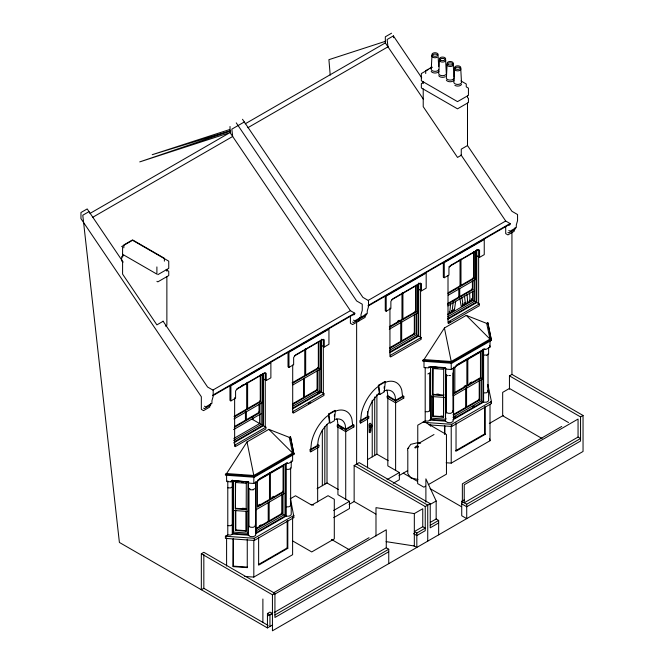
<?xml version="1.0" encoding="UTF-8"?>
<svg xmlns="http://www.w3.org/2000/svg" width="664" height="664" viewBox="0 0 664 664"><rect width="100%" height="100%" fill="white"/><g stroke="black" fill="none" stroke-linecap="round" stroke-linejoin="round"><path stroke-width="1" d="M431.974 55.444L431.285 68.525A3.884 2.241 0 0 0 434.024 71.264A3.884 2.241 0 0 0 438.779 69.678M439.485 59.785L438.796 72.857A3.884 2.241 0 0 0 442.548 75.679A3.884 2.241 0 0 0 446.291 72.857L445.602 59.785M447.121 64.192L446.432 77.265A3.884 2.241 0 0 0 449.179 80.012A3.884 2.241 0 0 0 453.927 78.427M448.972 313.516L449.769 312.985L450.59 303.697M255.217 524.875L255.059 526.353L253.142 527.332L250.577 527.241L248.884 526.137M255.806 533.765L255.615 535.516L253.341 536.678L250.311 536.57L248.294 535.259M452.616 410.908L452.458 412.385L450.541 413.365L447.984 413.274L446.283 412.17M453.205 419.797L453.022 421.549L450.748 422.711L447.71 422.603L445.702 421.283M310.735 449.312L311.466 442.465A29.606 17.09 -60 0 1 326.273 416.826L328.555 415.158M334.324 416.195L334.523 414.336M334.938 410.402L328.431 414.153L328.904 414.427L329.983 423.267L334.332 420.752L335.411 410.667L334.938 410.402L334.822 411.539L337.104 410.568A29.606 17.09 -60 0 1 351.912 419.117L352.642 425.118M360.635 420.503L361.365 413.655A29.606 17.09 -60 0 1 376.164 388.017L378.455 386.348M367.117 415.531L368.802 416.511L368.802 418.303L360.635 423.026L360.004 422.661L360.004 420.86L367.549 416.511L368.047 411.863A19.82 11.446 -60 0 1 377.957 394.698L379.351 393.686L378.331 385.352L384.838 381.592L385.303 381.866L384.224 391.943L379.874 394.457L378.223 393.503M384.116 388.315L384.315 386.456M451.271 312.188L452.068 311.657L453.246 301.572M453.57 310.868L454.359 310.329L455.703 301.099M226.598 475.507L226.598 481.533L231.022 481.848L231.23 480.836M235.488 481.989L235.488 508.284L246.302 509.047L246.195 509.554L235.38 508.782L235.596 482.496M248.386 481.616L248.112 534.429L233.139 533.366L233.628 531.092L233.678 510.226M246.361 530.196L246.145 531.208L235.604 530.461L235.811 529.449M233.272 566.118L247.365 567.114L247.257 567.62L233.164 566.624L233.272 538.687M248.602 510.5L248.386 511.504L233.197 510.433L233.197 480.545L248.668 481.939M432.787 394.814L432.895 368.022L432.787 394.814L443.594 395.586L443.809 394.574M445.785 368.678L445.511 420.461L430.546 419.399L431.027 417.125L431.027 395.702M443.66 396.84L443.552 417.241L433.003 416.494L433.111 396.093M445.743 419.191L445.951 418.187M230.026 126.467L230.026 132.576L350.401 310.677L354.767 313.192L354.493 314.545L353.721 314.836M461.048 154.936L505.702 221.012L510.068 223.536L509.794 224.88L509.022 225.171M226.598 473.548L247.016 441.95L268.854 429.351L289.272 437.36L290.458 436.68L294.003 454.317L254.304 477.233L225.411 475.192L225.411 474.229L226.598 473.548L253.822 475.474L292.608 453.08L289.272 437.36M424.005 359.573L444.423 327.983L466.252 315.375L486.671 323.393L487.857 322.712L491.41 340.341L451.703 363.266L422.819 361.216L422.819 360.262L424.005 359.573L451.221 361.507L490.015 339.113L486.671 323.393M407.804 448.482L410.775 444.341L417.947 442.622L420.644 443.27M462.368 305.78L463.165 305.249L461.812 297.074M464.667 304.461L465.464 303.921L464.451 295.961M466.966 303.133L467.755 302.593L467.024 294.476M469.257 301.805L470.054 301.273L469.606 292.99M471.556 300.477L472.353 299.945L472.062 298.792L471.78 300.277L470.411 301.141M486.612 355.34L488.621 354.028L488.621 347.853M290.633 467.879L290.633 505.686L288.931 506.798L286.375 506.889M488.032 353.912L488.032 391.718L486.339 392.831L483.782 392.914M447.826 314.18L449.196 313.317L449.478 311.823L449.769 312.985M452.416 311.532L453.786 310.661L454.076 309.175L454.359 310.329M391.561 33.2L385.327 36.802L385.327 42.919L423.35 99.168M89.017 211.625L82.784 215.219L119.395 542.438L267.443 627.92L272.613 624.932M244.319 121.96L231.844 129.156L232.666 136.485M421.723 77.821L393.387 35.898L387.145 39.5L387.967 46.829M89.939 213.459L230.026 132.576L139.739 161.9L230.408 130.974M245.19 123.819L385.278 42.944M92.578 217.369L232.616 136.518M247.879 127.704L387.925 46.853M431.824 67.139L425.715 70.666L425.715 73.546M121.653 246.576L132.568 240.268L168.747 261.159L168.747 268.364L157.833 274.664M428.064 69.67L421.349 73.546L421.349 80.751L457.521 101.633L468.435 95.334L468.435 88.129L466.252 86.876L466.252 83.996L460.949 80.933M429.741 68.699L432.264 67.247M123.338 255.69L121.653 256.661L121.653 260.977L122.591 261.516L122.591 274.124L156.895 324.87L163.128 321.276M423.026 82.66L421.349 83.631L421.349 87.955L457.521 108.838L468.435 102.538L468.435 98.214L467.498 97.674L467.498 95.757M165.377 326.09L166.871 325.227L166.871 276.597M212.961 390.025L350.401 310.677M368.263 300.36L505.702 221.012M212.837 395.138L354.767 313.192M368.138 305.473L510.068 223.536M212.837 395.711L354.767 313.773M368.138 306.046L510.068 224.108M241.613 385.726L243.298 384.746M236.392 389.461L265.26 372.794L265.26 426.869M294.459 355.937L323.327 339.271L323.327 394.051M391.694 299.796L420.569 283.13L420.569 337.91M448.881 266.779L478.628 249.606L478.628 304.386M229.96 386.257L229.96 400.375L230.898 400.915L235.579 398.209L235.579 391.013L237.446 388.49L264.33 372.969L266.198 373.334L266.198 380.53L263.55 379.003M266.198 380.53L270.879 377.833L270.879 362.71L230.898 385.792L230.898 400.915M288.027 352.733L288.027 366.852L288.964 367.391L293.646 364.685L293.646 357.489L295.513 354.966L322.397 339.445L324.264 339.81L324.264 347.006L320.753 344.981M324.264 347.006L328.946 344.309L328.946 329.186L288.964 352.269L288.964 367.391M385.269 296.592L385.269 310.711L386.199 311.25L390.88 308.553L390.88 301.348L392.748 298.825L419.631 283.304L421.499 283.669L421.499 290.865L418.693 289.247M421.499 290.865L426.18 288.168L426.18 273.045L386.199 296.127L386.199 311.25M443.328 263.068L443.328 277.187L444.266 277.726L448.947 275.029L448.947 267.824L450.814 265.301L477.698 249.78L479.566 250.145L479.566 257.35L476.055 255.316M479.566 257.35L484.247 254.644L484.247 239.521L444.266 262.604L444.266 277.726M397.445 321.318L399.197 320.314M292.085 382.871L318.338 367.715L318.338 341.429M448.233 292.724L473.639 278.05L473.639 251.764M260.894 401.596L234.641 416.76L234.018 416.394L260.271 401.239L260.271 374.952L260.894 375.309L260.894 401.596L259.649 400.882M292.708 383.236L318.961 368.072L318.961 341.786M416.203 311.939L389.942 327.095L389.32 326.738L415.573 311.574L415.573 285.288L416.203 285.644L416.203 311.939L414.95 311.217M448.009 293.571L474.262 278.415L474.262 252.121M233.969 418.942L262.454 402.5L262.454 374.67M292.924 384.904L320.521 368.976L320.521 341.147M389.278 329.278L417.756 312.835L417.756 285.005M448.233 295.239L475.822 279.312L475.822 250.452M234.458 426.587L259.026 412.402L259.026 404.442M447.826 303.398L472.394 289.213L472.394 281.262M234.267 427.417L259.649 412.759L259.649 403.812M447.636 304.228L473.017 289.579L473.017 280.623M233.612 429.591L261.209 413.664M447.876 305.888L474.577 290.475M292.525 403.861L317.093 389.677L317.093 370.786M389.76 347.728L414.328 333.544L414.328 314.645M233.836 438.464L259.649 423.566L259.649 414.286M292.334 404.691L317.716 390.042L317.716 370.147M389.569 348.558L414.95 333.901L414.95 314.014M448.092 314.769L473.017 300.377L476.138 302.178L476.138 250.635M233.612 440.398L261.209 424.462L261.209 402.442M292.567 406.36L319.276 390.938L320.837 391.843L320.837 340.3M389.809 350.218L416.511 334.805L418.071 335.702L418.071 284.159M447.876 316.695L474.577 301.282L474.577 279.253M317.276 392.814L319.027 391.81M234.284 441.809L262.77 425.367L262.77 373.824M292.351 408.285L320.837 391.843M389.585 352.144L418.071 335.702M447.652 318.62L476.138 302.178M233.645 442.896L263.392 425.724L265.891 427.168L265.891 428.969L235.263 446.648L235.263 444.847L265.891 427.168M292.583 408.875L321.459 392.2L323.949 393.644L323.949 395.445L293.33 413.124L293.33 411.323L323.949 393.644M389.826 352.733L418.693 336.059L421.192 337.503L421.192 339.304L390.565 356.983L390.565 355.182L421.192 337.503M447.885 319.21L476.76 302.535L479.259 303.979L479.259 305.78L448.632 323.459L448.632 321.658L479.259 303.979M308.453 403.671L310.204 402.658M450.632 321.583L448.009 323.102L448.009 275.369M328.904 414.427L335.411 410.667M378.331 385.352L378.795 385.618L385.303 381.866M337.304 424.968L337.926 424.611L345.72 429.11L353.265 424.752L353.887 425.118L353.887 426.919L345.72 431.633L337.304 426.769L337.304 424.968L345.72 429.832L353.887 425.118M387.195 396.159L387.826 395.802L395.619 400.301L403.164 395.943L403.787 396.308L403.787 398.109L395.619 402.824L387.195 397.96L387.195 396.159L395.619 401.023L403.787 396.308M337.304 426.769L337.926 426.412L337.926 494.688L349.463 501.345L349.463 508.549L333.677 517.663M225.411 474.229L254.304 476.279L294.003 453.354M422.819 360.262L451.703 362.312L491.41 339.387M317.218 444.341L318.903 445.312L318.903 447.113L310.735 451.827L310.113 451.47L310.113 449.669L317.658 445.312L318.147 440.672A19.82 11.446 -60 0 1 328.058 423.507L329.452 422.495L328.431 414.153M257.848 480.064L287.595 462.891M456.118 365.59L484.994 348.915M310.113 449.669L310.735 450.026L318.903 445.312M360.004 420.86L360.635 421.225L368.802 416.511M246.776 481.524L249.407 483.151L253.822 483.467L257.906 481.109L259.773 478.586L286.657 463.065L288.525 463.43L292.608 461.073L292.608 454.035M424.005 360.535L424.005 367.565L428.421 367.881L431.044 366.628L444.183 367.557L446.806 369.184L451.221 369.499L455.305 367.134L457.181 364.619L484.056 349.098L485.932 349.455L490.015 347.098L490.015 340.068M258.188 505.246L259.973 504.225M271.941 497.311L273.692 496.298M464.094 386.373L465.846 385.361M469.838 383.053L471.614 382.032M257.657 506.275L283.072 491.609L283.072 465.315M481.093 377.999L480.47 377.633L454.217 392.797L454.84 393.154L481.093 377.999L481.093 351.712L454.84 366.868L454.84 393.154M283.694 491.966L257.441 507.122L257.441 480.836L283.694 465.68L283.694 491.966L282.449 491.244M255.881 509.827L285.254 492.862L285.254 464.011M290.458 498.681L294.003 517.522L254.304 540.446L225.411 538.396L225.411 536.238L227.785 534.869L227.785 480.852M290.16 498.855L295.505 495.767L311.723 505.13L328.066 495.693L334.299 499.295L334.299 538.911L311.723 551.942L292.857 541.052M268.156 625.446L203.831 588.312L201.333 589.748L201.333 553.743L203.831 552.299L274.929 593.35L274.929 617.479L388.755 551.759M375.899 514.085L354.144 501.527L354.144 465.514L359.133 462.634L430.231 503.685L430.231 527.814L438.655 522.95M509.446 389.228L509.446 375.857L511.936 374.413L583.042 415.465L583.042 451.47L272.439 630.8L272.439 594.786L201.333 553.743M317.068 488.721L327.012 482.985L338.275 489.484M367.848 459.405L376.903 454.176L388.166 460.675M259.317 525.846L261.068 524.834M255.565 528.727L281.818 513.571L281.818 494.672M256.188 529.092L282.449 513.928L282.449 494.041M479.848 380.074L479.848 399.96L453.595 415.124L452.972 414.759L479.225 399.603L479.225 379.708M256.412 530.76L284.001 514.832L285.562 515.729L285.562 464.186M452.923 417.307L481.408 400.865L482.969 401.762L482.969 349.189M454.035 417.39L455.786 416.378M472.411 406.775L474.154 405.77M285.562 515.729L256.188 532.694L256.188 482.18M482.969 401.762L453.595 418.718L453.595 367.175M452.972 419.806L483.591 402.127L483.591 349.123M225.411 536.238L254.304 538.28L294.003 515.364M433.982 434.546L417.639 443.975L417.639 483.591L423.881 487.193L425.616 486.189M422.819 422.262L451.703 424.313L491.41 401.388L487.857 384.713L488.696 390.797M429.01 424.869L451.703 426.471L491.41 403.554L491.41 401.388M333.677 510.458L349.463 501.345M387.079 479.632L399.363 472.536L399.363 479.74L393.221 483.284M349.09 504.441L354.144 501.527M399.031 475.607L407.613 470.66M489.302 423.491L503.312 415.407M258.885 564.292L287.18 547.958L287.803 548.315L287.803 521.033M455.404 450.831L484.579 433.99L485.21 434.347L485.21 407.065M287.803 548.315L258.628 565.164L258.628 537.873M485.21 434.347L456.035 451.196L456.035 422.893M244.75 576.452L253.822 577.091L292.608 554.697L292.608 517.248M446.183 462.766L451.221 463.123L490.015 440.73L490.015 404.285M428.222 484.687L446.457 474.154L446.457 434.546L424.005 421.582M273.236 593.027L369.035 537.716M561.736 426.462L462.36 483.84L462.36 502.158M272.439 594.786L274.929 593.35M354.144 465.514L425.242 506.566L430.231 503.685M509.446 375.857L580.543 416.901L583.042 415.465M274.232 594.479L386.265 529.797L386.265 547.8L274.232 612.482M375.99 536.014L375.99 507.661L414.328 513.587L422.752 508.732L422.752 526.735L414.328 531.59L416.826 533.034L425.242 528.17L422.752 526.735M430.264 504.391L436.157 500.988L425.89 478.852L425.89 502.142M267.443 613.519L269.941 612.075L272.439 613.519L269.941 614.955L267.443 613.519L267.443 627.92M578.053 437.07L578.053 419.067L464.227 484.778L464.227 502.789L578.053 437.07L580.543 438.514L466.717 504.225L466.717 518.634L461.729 515.754L461.729 501.345L464.418 499.793M267.443 616.034L269.941 614.598L269.941 626.476M270.837 614.076L272.63 613.046M430.264 522.394L436.157 518.991L438.655 520.435L438.655 534.835M274.929 614.955L388.755 549.236L388.755 563.645M430.231 525.29L438.655 520.435M427.857 373.948L429.774 372.969M232.375 486.936L230.449 487.916L227.893 487.824M253.142 489.526L255.059 488.546M429.774 410.775L427.857 411.755L425.3 411.663M430.33 419.938L428.056 421.101L425.026 420.993M232.375 524.743L230.449 525.73L227.893 525.639M232.931 533.906L230.657 535.068L227.619 534.96M231.022 481.848L233.645 480.595L232.035 480.761M384.713 382.738L387.004 381.758A29.606 17.09 -60 0 1 401.803 390.308L402.542 396.308M383.817 391.104L385.211 390.515A19.82 11.446 -60 0 1 395.121 396.234L395.619 400.301M385.693 41.226L328.912 59.669L330.216 75.123M229.744 129.522L152.214 154.704L230.325 130.791M483.782 355.107L486.339 355.016M483.575 402.259L486.612 402.152L488.621 400.84L488.621 391.835M286.176 469.415L289.205 469.307L291.222 467.995L291.222 460.791M286.176 516.227L289.205 516.119L291.222 514.808L291.222 505.802M448.839 375.492L450.541 375.558M250.311 489.758L253.341 489.866M437.534 367.325L430.546 366.827L430.546 419.399M440.522 367.532L445.511 367.889L445.511 420.461M428.637 366.868L444.98 368.03M434.862 368.163L437.808 368.371M432.787 368.528L443.594 369.292L443.701 368.786L443.594 395.586M436.787 394.076L438.896 394.225M432.895 394.308L443.701 395.08M445.785 397.537L430.596 396.458L430.596 366.569M440.888 416.021L442.805 416.162M433.111 415.988L443.66 416.735M445.785 419.2L430.811 418.137L430.811 395.694M429.666 420.055L445.403 421.175M235.139 480.935L233.139 480.794L233.139 533.366M237.131 481.076L244.12 481.574M246.112 481.715L248.112 481.856L248.112 534.429M232.251 480.91L248.593 482.072M241.389 482.413L243.356 482.554M246.195 483.267L235.38 482.496L235.38 508.782M242.476 508.259L245.423 508.475M248.377 533.167L233.413 532.105L233.413 510.458M248.983 535.217L232.267 534.03L232.267 480.014M386.083 541.625L414.328 545.999L414.328 513.587M418.453 446.432L416.444 445.951L414.693 447.702L415.689 447.943L416.859 446.772L418.312 447.121M417.947 479.541L410.775 477.831L407.804 473.689L407.804 450.997A6.358 3.669 0 0 1 408.742 447.934M310.91 504.424L313.599 505.063M508.823 230.466L510.068 231.188L516.301 227.586L516.301 224.971L517.555 220.647L517.555 214.538L511.936 211.293L467.406 145.416M507.935 232.383L508.823 232.898L515.056 229.296L515.056 227.677M473.017 277.693L474.262 278.415M471.772 288.857L473.017 289.579M413.705 333.179L414.95 333.901M568.509 422.553L509.446 388.457L502.673 392.366L502.673 415.772L542.048 438.506M353.522 320.131L354.767 320.853L367.242 313.649L367.242 311.034L368.487 306.71L368.487 300.601L362.876 297.356L242.501 119.263M352.634 322.048L353.522 322.555L365.988 315.358L365.988 313.74M478.603 399.238L479.848 399.96M403.164 397.744L403.787 398.109M166.1 269.708L168.747 271.244L168.747 275.56L157.833 281.86L156.895 281.32M122.591 254.32L156.895 274.124L156.895 266.92M317.716 367.358L318.961 368.072M316.471 389.32L317.716 390.042M353.265 426.554L353.887 426.919M340.524 427.906L342.259 428.911M461.729 501.345L466.717 504.225M461.729 503.868L466.717 506.748L580.543 441.029L580.543 416.901M403.297 473.15L417.59 481.4M430.098 488.621L461.372 506.673M399.363 472.536L387.826 465.879L387.826 397.603M258.404 412.045L259.649 412.759M252.162 419.241L262.77 425.367M204.454 406.194L205.699 406.916L211.94 403.314L211.94 400.699L213.186 396.375L213.186 390.258L207.575 387.021L163.037 321.135M203.566 408.111L204.454 408.617L210.687 405.015L210.687 403.397M413.498 533.632L416.826 535.558L425.242 530.694L425.242 506.566M413.498 545.517L416.826 547.435L416.826 533.034M386.265 547.8L388.755 549.236M331.419 539.4L349.289 549.717M281.196 513.214L282.449 513.928M445.702 374.471L447.71 375.791M248.884 488.322L250.577 489.434M466.252 315.375L490.015 339.113M268.854 429.351L292.608 453.08M471.797 298.626L472.71 299.813L472.71 291.537M467.199 301.282L468.112 302.469L469.481 301.605L469.763 300.111L470.054 301.273M464.908 302.61L465.813 303.797L467.182 302.925L467.473 301.439L467.755 302.593M462.609 303.929L463.522 305.116L464.883 304.253L465.173 302.767L465.464 303.921M449.213 311.665L450.126 312.852L451.487 311.989L451.777 310.503L452.068 311.657M236.259 122.865L356.634 300.958L362.253 304.203L362.253 310.312L361 314.636L361 317.251M123.139 262.106L87.191 208.928L80.958 212.53L80.958 218.639L201.333 396.74L201.333 409.339L203.566 410.626L209.799 407.024L209.799 404.509M463.165 305.249L462.874 304.095L462.592 305.581L461.223 306.444L459.895 298.576M491.41 340.341L487.857 322.712M489.65 345.396L490.015 347.098M490.986 401.587L491.41 403.554M489.592 438.763L490.015 440.73M294.003 454.317L290.458 436.68M291.081 503.785L291.496 505.752M444.423 327.983L451.221 361.507M247.016 441.95L253.822 475.474M387.826 395.802L387.328 391.735A19.82 11.446 -60 0 0 386.738 390.067M378.795 385.618L379.874 394.457M345.72 429.11L345.222 425.043A19.82 11.446 -60 0 0 335.312 419.324M337.926 424.611L337.428 420.544A19.82 11.446 -60 0 0 336.839 418.876M393.387 35.898L393.594 37.732M487.882 390.241L488.032 391.718M290.475 504.208L290.633 505.686M460.75 68.533L461.447 81.606A3.884 2.241 0 0 1 457.695 84.428A3.884 2.241 0 0 1 453.944 81.606L454.583 69.537A3.162 1.826 0 0 0 459.505 70.5A3.162 1.826 0 0 0 459.505 67.504A3.162 1.826 0 0 0 454.641 68.533M453.238 64.192L453.927 77.265M438.14 56.448L438.672 66.508M514.168 229.619L514.168 231.304L507.935 234.907L505.702 233.612L505.702 226.831M511.936 231.869L511.936 374.413M484.579 406.7L484.579 433.99M482.653 350.036L482.653 378.895L453.28 395.852L453.28 368.03M481.408 378.414L481.408 400.865M480.47 351.347L480.47 377.633M476.76 249.539L476.76 302.535M473.017 291.098L473.017 300.377M467.813 358.66L467.813 384.946M467.498 103.036L467.498 145.549L461.264 149.151L461.264 155.26L457.521 157.426L423.217 106.672L423.217 88.934M466.875 359.199L466.875 385.485M466.568 387.021L466.568 406.907M465.63 388.556L465.63 407.455M460.982 259.076L460.982 285.362M460.044 259.616L460.044 285.902M459.737 288.566L459.737 296.526M458.799 288.11L458.799 297.065M452.972 372.919L452.972 411.647M451.703 362.312L451.703 363.266M451.703 424.313L451.703 426.471M451.221 362.461L451.221 369.499M451.221 425.674L451.221 463.123M446.391 374.363L446.391 413.091M444.764 425.715L444.764 433.841M444.656 426.222L444.656 434.347M443.552 396.35L443.552 417.241M436.157 500.988L436.157 519.215M433.003 395.603L433.003 416.494M430.571 424.205L430.571 426.238M429.666 373.176L429.666 410.883M427.74 541.135L427.74 505.13L356.634 464.078L356.634 321.534M425.192 367.897L425.192 420.893L417.764 425.184L417.764 443.461M423.217 81.713L423.217 83.631M418.693 283.063L418.693 336.059M416.511 313.151L416.511 334.805M402.915 292.6L402.915 318.886M401.977 293.139L401.977 319.425M401.67 321.957L401.67 340.848M400.732 321.5L400.732 341.387M395.619 401.023L395.619 470.378M389.942 308.005L389.942 356.618M376.903 394.499L376.903 454.176M374.72 396.947L374.72 455.438M372.23 400.284L372.23 456.874M370.819 425.466C371.674 423.175 369.665 422.379 368.968 424.479L369.259 432.53C371.101 433.999 371.11 428.33 370.819 427.525M369.889 424.943L369.889 427.018M367.549 411.464L367.549 416.602M367.549 418.303L367.549 467.962M365.109 314.844L365.109 317.367L352.634 324.563L350.401 323.277L350.401 316.487M360.635 421.225L360.635 423.026M359.755 317.334L359.755 318.952M358.867 319.284L358.867 320.961M345.72 429.832L345.72 499.187M327.012 424.337L327.012 482.985M324.829 426.786L324.829 484.239M322.331 430.123L322.331 485.683M321.459 339.204L321.459 392.2M319.276 368.495L319.276 390.938M317.658 447.113L317.658 501.942M310.735 450.026L310.735 451.827M305.681 348.733L305.681 375.027M304.743 349.281L304.743 375.567M304.427 378.09L304.427 396.989M303.498 378.638L303.498 397.528M292.708 365.034L292.708 412.759M287.18 520.676L287.18 547.958M286.184 463.099L286.184 516.094L255.565 533.773L255.565 481.798M284.001 493.186L284.001 514.832M270.406 472.627L270.406 498.913M269.476 473.166L269.476 499.452M269.161 501.984L269.161 520.883M268.223 502.524L268.223 521.423M263.392 373.749L263.392 425.724M262.886 599.003L262.886 622.409M254.304 476.279L254.304 477.233M254.304 538.28L254.304 540.446M253.822 477.441L253.822 483.467M253.822 540.654L253.822 577.091M252.793 417.623L252.793 419.665M248.983 488.33L248.983 527.058M247.614 382.257L247.614 408.551M247.257 539.176L247.257 567.62M246.676 382.804L246.676 409.09M246.369 411.755L246.369 419.714M246.302 482.761L246.195 509.554M246.253 510.815L246.253 530.702L235.703 529.955L235.703 510.068M246.145 511.321L246.145 531.208M245.431 411.298L245.431 420.254M235.604 510.566L235.604 530.461M234.641 397.67L234.641 446.283M233.164 539.193L233.164 566.624M226.598 537.707L226.598 566.052M203.831 554.357L203.831 588.312M166.871 269.318L166.871 271.244M164.381 261.159L164.381 258.279L132.568 239.911L123.836 244.95L123.836 247.838M122.591 247.116L122.591 257.2M461.53 84.394A3.967 2.291 0 0 1 454.89 85.424M447.121 65.138A3.162 1.826 0 0 1 450.458 62.848A3.162 1.826 0 0 1 453.047 65.437A3.162 1.826 0 0 1 447.943 65.96M454.018 80.062A3.967 2.291 0 0 1 450.184 81.755A3.967 2.291 0 0 1 446.349 80.062M437.269 57.212A3.162 1.826 0 0 1 432.438 56.963A3.162 1.826 0 0 1 433.692 54.265A3.162 1.826 0 0 1 438.091 55.444M438.862 71.314A3.967 2.291 0 0 1 435.028 73.015A3.967 2.291 0 0 1 431.193 71.314M445.353 76.675A3.967 2.291 0 0 1 438.713 75.654M369.989 425.998L369.632 427.193L369.989 427.981L370.844 427.898L372.064 425.79L371.707 425.001L369.989 425.998M370.097 429.475L369.665 430.894L370.097 429.475M455.512 68.857A3.088 1.784 0 0 0 460.675 68.06A3.088 1.784 0 0 0 456.898 65.877A3.088 1.784 0 0 0 455.512 68.857M448.001 64.524A3.088 1.784 0 0 0 453.163 63.727A3.088 1.784 0 0 0 449.379 61.544A3.088 1.784 0 0 0 448.001 64.524M432.845 55.776A3.088 1.784 0 0 0 438.016 54.979A3.088 1.784 0 0 0 434.231 52.796A3.088 1.784 0 0 0 432.845 55.776M440.307 61.544A3.162 1.826 0 0 0 445.602 60.731A3.162 1.826 0 0 0 441.726 58.49A3.162 1.826 0 0 0 440.307 61.544M440.365 60.117A3.088 1.784 0 0 0 445.527 59.312A3.088 1.784 0 0 0 441.743 57.129A3.088 1.784 0 0 0 440.365 60.117"/></g></svg>
